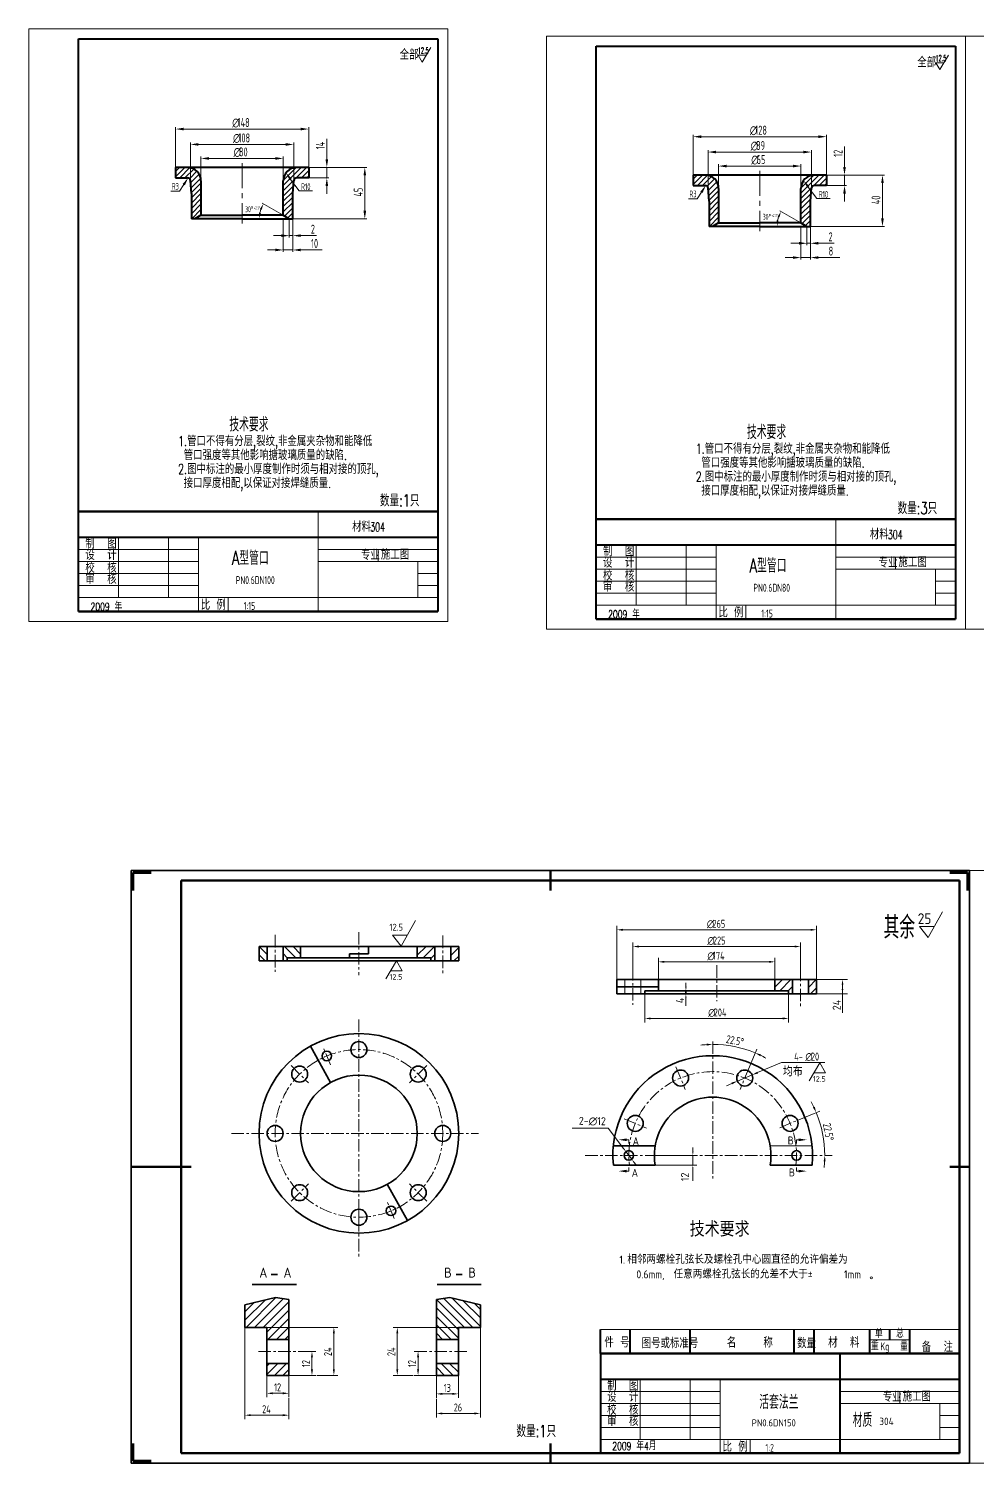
# Model space of a CAD drawing. Extents: x 2514 to 4956, y -860 to 401.
# Drawn here: x 3599 to 4074, y -403 to 316 of the extents above; entities that cross this region are included whole.
import ezdxf

# ---------------------------------------------------------------- set-up
doc = ezdxf.new("R2010")
doc.units = 0
doc.header["$LTSCALE"] = 5
doc.header["$MEASUREMENT"] = 0
doc.linetypes.add('CENTER', pattern=[2, 1.25, -0.25, 0.25, -0.25])
doc.linetypes.add('DASHDOT2', pattern=[12.7, 6.35, -3.175, 0, -3.175])
doc.layers.get('0').update_dxf_attribs({"linetype": 'CONTINUOUS', "lineweight": 18})
for name, color, linetype, lineweight in [('1', 1, 'CONTINUOUS', 40), ('10', 7, 'CONTINUOUS', 18), ('2', 7, 'CENTER', 18), ('5', 7, 'CONTINUOUS', 18), ('中心线', 3, 'CENTER', 18), ('图框_内框线', 5, 'CONTINUOUS', 50), ('图框_外框线', 7, 'CONTINUOUS', 35), ('图框_角线', 5, 'CONTINUOUS', 200), ('实线', 7, 'CONTINUOUS', 35), ('细线', 7, 'CONTINUOUS', 18), ('虚线', 5, 'DASHDOT2', 18)]:
    doc.layers.add(name, color=color, linetype=linetype, lineweight=lineweight)
doc.styles.add('HZ', font='txt', dxfattribs={"width": 0.5, "bigfont": 'hztxt'})
doc.styles.get("Standard").update_dxf_attribs({"font": 'isocp.shx', "width": 0.707, "bigfont": 'hztxt.shx'})

msp = doc.modelspace()

# ---------------------------------------------------------------- linework, layer by layer
for p, q in [((3598.60473, 315.54519), (3808.60473, 315.54519)), ((3598.60473, 18.54519), (3598.60473, 315.54519)), ((3808.60473, 315.54519), (3808.60473, 18.54519)), ((3857.95337, 14.72255), (3857.95337, 311.72255)), ((3857.95337, 311.72255), (4067.95337, 311.72255)), ((4067.95337, 311.72255), (4277.95337, 311.72255)), ((4067.95337, 14.72255), (4067.95337, 311.72255)), ((4067.95337, 311.72255), (4067.95337, 14.72255)), ((3672.16786, 246.02895), (3672.16786, 266.24986)), ((3738.91786, 246.02895), (3738.91786, 266.24986)), ((3676.16786, 265.24986), (3734.91786, 265.24986)), ((3747.97361, 250.02895), (3747.97361, 260.28145)), ((3931.5165, 242.20631), (3931.5165, 262.42722)), ((3935.5165, 261.42722), (3994.2665, 261.42722)), ((3998.2665, 242.20631), (3998.2665, 262.42722)), ((3679.64507, 239.53942), (3679.64507, 258.54566)), ((3683.64507, 257.54566), (3727.3802, 257.54566)), ((3731.3802, 238.20544), (3731.3802, 258.54566)), ((3938.99372, 235.71678), (3938.99372, 254.72302)), ((3942.99372, 253.72302), (3986.72885, 253.72302)), ((3990.72885, 234.3828), (3990.72885, 254.72302)), ((4007.32225, 246.20631), (4007.32225, 256.45881)), ((3672.16786, 241.33969), (3676.85712, 246.02895)), ((3672.16786, 243.99134), (3674.20547, 246.02895)), ((3674.25877, 240.77895), (3679.39609, 245.91627)), ((3676.91042, 240.77895), (3681.35865, 245.22717)), ((3684.85658, 240.65994), (3684.85658, 251.52412)), ((3688.85658, 250.52412), (3722.16786, 250.52412)), ((3726.16786, 239.27895), (3726.16786, 251.52412)), ((3726.16786, 237.00338), (3735.19343, 246.02895)), ((3726.17897, 239.66614), (3732.53067, 246.01784)), ((3732.54903, 240.7329), (3737.84508, 246.02895)), ((3735.24673, 240.77895), (3738.91786, 244.45008)), ((3738.91786, 246.02895), (3748.97361, 246.02895)), ((3747.97361, 240.77895), (3747.97361, 246.02895)), ((3748.97361, 246.02895), (3758.85127, 246.02895)), ((3758.85127, 246.02895), (3767.99479, 246.02895)), ((3944.20523, 236.83729), (3944.20523, 247.70148)), ((3948.20523, 246.70148), (3981.5165, 246.70148)), ((3985.5165, 235.45631), (3985.5165, 247.70148)), ((3676.28659, 237.39855), (3674.09665, 234.04621)), ((3679.17431, 240.39118), (3682.88764, 244.10452)), ((3679.74251, 238.30774), (3684.04089, 242.60612)), ((3679.9369, 235.85048), (3684.77008, 240.68366)), ((3680.13129, 233.39322), (3684.91786, 238.17979)), ((3726.16786, 234.35173), (3731.46391, 239.64778)), ((3729.82673, 240.03379), (3734.05875, 234.22148)), ((3737.89838, 240.77895), (3738.91786, 241.79843)), ((3738.91786, 240.77895), (3748.97361, 240.77895)), ((3766.99479, 242.02895), (3766.99479, 224.29026)), ((3931.5165, 240.1687), (3933.55412, 242.20631)), ((3931.5165, 237.51704), (3936.20577, 242.20631)), ((3933.60742, 236.95631), (3938.74473, 242.09362)), ((3936.25907, 236.95631), (3940.70729, 241.40453)), ((3938.52295, 236.56854), (3942.23629, 240.28188)), ((3939.09115, 234.48509), (3943.38953, 238.78347)), ((3985.5165, 233.18074), (3994.54208, 242.20631)), ((3985.52762, 235.8435), (3991.87931, 242.19519)), ((3991.89767, 236.91026), (3997.19373, 242.20631)), ((3994.59538, 236.95631), (3998.2665, 240.62743)), ((3997.24703, 236.95631), (3998.2665, 237.97578)), ((3998.2665, 242.20631), (4008.32225, 242.20631)), ((4007.32225, 236.95631), (4007.32225, 242.20631)), ((4008.32225, 242.20631), (4018.19991, 242.20631)), ((4018.19991, 242.20631), (4027.34344, 242.20631)), ((4026.34344, 238.20631), (4026.34344, 220.46762)), ((3674.09665, 234.04621), (3669.81127, 234.04621)), ((3680.16473, 230.77501), (3684.91786, 235.52813)), ((3680.16473, 228.12336), (3684.91786, 232.87648)), ((3680.16473, 225.47171), (3684.91786, 230.22483)), ((3726.16786, 231.70008), (3731.22017, 236.75238)), ((3726.16786, 229.04843), (3730.99238, 233.87294)), ((3726.16786, 226.39678), (3730.92098, 231.1499)), ((3734.05875, 234.22148), (3740.8505, 234.23972)), ((3747.97361, 236.77895), (3747.97361, 232.77895)), ((3933.44529, 230.22357), (3929.15991, 230.22357)), ((3935.63523, 233.57591), (3933.44529, 230.22357)), ((3939.28555, 232.02783), (3944.11872, 236.86101)), ((3939.47994, 229.57058), (3944.2665, 234.35714)), ((3939.51338, 226.95237), (3944.2665, 231.70549)), ((3985.5165, 230.52908), (3990.81256, 235.82514)), ((3985.5165, 227.87743), (3990.56881, 232.92974)), ((3985.5165, 225.22578), (3990.34102, 230.0503)), ((3989.17538, 236.21114), (3993.40739, 230.39883)), ((3993.40739, 230.39883), (4000.19915, 230.41708)), ((3998.2665, 236.95631), (4008.32225, 236.95631)), ((4007.32225, 232.95631), (4007.32225, 228.95631)), ((3680.16473, 222.82006), (3684.91786, 227.57318)), ((3680.28659, 220.29026), (3684.91786, 224.92153)), ((3726.16786, 223.74513), (3730.92098, 228.49825)), ((3726.75672, 221.68234), (3730.92098, 225.8466)), ((3728.4378, 220.71176), (3730.92098, 223.19495)), ((3939.51338, 224.30072), (3944.2665, 229.05384)), ((3939.51338, 221.64907), (3944.2665, 226.40219)), ((3939.51338, 218.99742), (3944.2665, 223.75054)), ((3985.5165, 222.57413), (3990.26963, 227.32726)), ((3985.5165, 219.92248), (3990.26963, 224.67561)), ((3684.33211, 221.68413), (3684.91786, 222.26988)), ((3726.16786, 220.19045), (3726.16786, 203.66888)), ((3729.16786, 220.29026), (3729.16786, 210.83771)), ((3730.66795, 220.29026), (3730.94272, 220.56504)), ((3730.92098, 220.29026), (3730.92098, 210.83771)), ((3730.92098, 220.29026), (3767.99479, 220.29026)), ((3939.63523, 216.46762), (3944.2665, 221.09889)), ((3943.68075, 217.86149), (3944.2665, 218.44724)), ((3985.5165, 216.36781), (3985.5165, 199.84623)), ((3986.10536, 217.85969), (3990.26963, 222.02396)), ((3987.78644, 216.88912), (3990.26963, 219.37231)), ((3988.5165, 216.46762), (3988.5165, 207.01507)), ((3990.01659, 216.46762), (3990.29137, 216.74239)), ((3990.26963, 216.46762), (4027.34344, 216.46762)), ((3990.26963, 216.46762), (3990.26963, 207.01507)), ((3725.16786, 211.83771), (3721.16786, 211.83771)), ((3729.16786, 211.83771), (3730.92098, 211.83771)), ((3730.92098, 210.83771), (3730.92098, 203.66888)), ((3734.92098, 211.83771), (3742.81098, 211.83771)), ((3722.16786, 204.66888), (3718.16786, 204.66888)), ((3726.16786, 204.66888), (3730.92098, 204.66888)), ((3734.92098, 204.66888), (3745.64598, 204.66888)), ((3984.5165, 208.01507), (3980.5165, 208.01507)), ((3988.5165, 208.01507), (3990.26963, 208.01507)), ((3990.26963, 207.01507), (3990.26963, 199.84623)), ((3994.26963, 208.01507), (4002.15963, 208.01507)), ((3981.5165, 200.84623), (3977.5165, 200.84623)), ((3985.5165, 200.84623), (3990.26963, 200.84623)), ((3994.26963, 200.84623), (4004.99463, 200.84623)), ((3743.60473, 73.54519), (3743.60473, 23.54519)), ((4002.95337, 69.72255), (4002.95337, 19.72255)), ((3643.60473, 60.54519), (3643.60473, 30.54519)), ((3668.60473, 60.54519), (3668.60473, 30.54519)), ((3683.60473, 60.54519), (3683.60473, 23.54519)), ((3683.60473, 54.54519), (3623.60473, 54.54519)), ((3803.60473, 54.54519), (3743.60473, 54.54519)), ((3803.60473, 54.54519), (3743.60473, 54.54519)), ((3773.60473, 54.54519), (3773.60473, 48.54519)), ((3942.95337, 50.72255), (3882.95337, 50.72255)), ((3902.95337, 56.72255), (3902.95337, 26.72255)), ((3927.95337, 56.72255), (3927.95337, 26.72255)), ((3942.95337, 56.72255), (3942.95337, 19.72255)), ((4062.95337, 50.72255), (4002.95337, 50.72255)), ((4062.95337, 50.72255), (4002.95337, 50.72255)), ((4032.95337, 50.72255), (4032.95337, 44.72255)), ((3683.60473, 48.54519), (3623.60473, 48.54519)), ((3803.60473, 48.54519), (3743.60473, 48.54519)), ((3803.60473, 48.54519), (3743.60473, 48.54519)), ((3793.60473, 30.54519), (3793.60473, 48.54519)), ((3942.95337, 44.72255), (3882.95337, 44.72255)), ((4062.95337, 44.72255), (4002.95337, 44.72255)), ((4062.95337, 44.72255), (4002.95337, 44.72255)), ((4052.95337, 26.72255), (4052.95337, 44.72255)), ((3683.60473, 42.54519), (3623.60473, 42.54519)), ((3623.60473, 36.54519), (3683.60473, 36.54519)), ((3803.60473, 42.54519), (3793.60473, 42.54519)), ((3803.60473, 36.54519), (3793.60473, 36.54519)), ((3942.95337, 38.72255), (3882.95337, 38.72255)), ((4062.95337, 38.72255), (4052.95337, 38.72255)), ((3803.60473, 30.54519), (3623.60473, 30.54519)), ((3698.60473, 30.54519), (3698.60473, 23.54519)), ((3743.60473, 33.54519), (3743.60473, 23.54519)), ((3882.95337, 32.72255), (3942.95337, 32.72255)), ((4002.95337, 29.72255), (4002.95337, 19.72255)), ((4062.95337, 32.72255), (4052.95337, 32.72255)), ((4062.95337, 26.72255), (3882.95337, 26.72255)), ((3957.95337, 26.72255), (3957.95337, 19.72255)), ((3808.60473, 18.54519), (3598.60473, 18.54519)), ((4067.95337, 14.72255), (3857.95337, 14.72255)), ((4277.95337, 14.72255), (4067.95337, 14.72255)), ((4070.01675, -403.35588), (4070.01675, -106.35588)), ((4070.01675, -106.35588), (4280.01675, -106.35588)), ((4049.22389, -139.93384), (4056.42403, -126.97776)), ((4044.90381, -134.41551), (4049.22389, -139.93384)), ((4065.01675, -336.35588), (3885.01675, -336.35588)), ((4020.01675, -341.47425), (4040.01675, -341.47425)), ((3885.01675, -348.35588), (4065.01675, -348.35588)), ((3905.01675, -361.35588), (3905.01675, -391.35588)), ((3930.01675, -361.35588), (3930.01675, -391.35588)), ((3945.01675, -361.35588), (3945.01675, -398.35588)), ((3945.01675, -367.35588), (3885.01675, -367.35588)), ((3945.01675, -373.35588), (3885.01675, -373.35588)), ((4065.01675, -367.35588), (4005.01675, -367.35588)), ((4065.01675, -367.35588), (4005.01675, -367.35588)), ((4065.01675, -373.35588), (4005.01675, -373.35588)), ((4065.01675, -373.35588), (4005.01675, -373.35588)), ((4035.01675, -367.35588), (4035.01675, -373.35588)), ((4055.01675, -391.35588), (4055.01675, -373.35588)), ((3945.01675, -379.35588), (3885.01675, -379.35588)), ((4065.01675, -379.35588), (4055.01675, -379.35588)), ((3885.01675, -385.35588), (3945.01675, -385.35588)), ((4065.01675, -385.35588), (4055.01675, -385.35588)), ((4065.01675, -391.35588), (3885.01675, -391.35588)), ((3960.01675, -391.35588), (3960.01675, -398.35588)), ((4005.01675, -388.35588), (4005.01675, -398.35588)), ((4280.01675, -403.35588), (4070.01675, -403.35588))]:
    msp.add_line(p, q)
at = {"linetype": 'Continuous'}
for p, q in [((3793.80381, 302.31228), (3795.80381, 298.84818)), ((3793.80381, 302.31228), (3797.80381, 302.31228)), ((3795.80381, 298.84818), (3800.01042, 306.13425)), ((4055.15245, 295.02554), (4059.35907, 302.31161)), ((4053.15245, 298.48964), (4057.15245, 298.48964)), ((4053.15245, 298.48964), (4055.15245, 295.02554)), ((3726.16786, 222.02231), (3715.5221, 228.16865)), ((3985.5165, 218.19967), (3974.87074, 224.346))]:
    msp.add_line(p, q, dxfattribs=at)
for centre in [(3729.16786, 220.29026), (3988.5165, 216.46762)]:
    msp.add_arc(centre, 15.00677, 161.47314848, 168.52685234, dxfattribs=at)
for points in [[(3676.16786, 265.91653), (3676.16786, 264.58319), (3672.16786, 265.24986)], [(3734.91786, 265.91653), (3734.91786, 264.58319), (3738.91786, 265.24986)], [(3935.5165, 262.09388), (3935.5165, 260.76055), (3931.5165, 261.42722)], [(3994.2665, 262.09388), (3994.2665, 260.76055), (3998.2665, 261.42722)], [(3683.64507, 258.21233), (3683.64507, 256.879), (3679.64507, 257.54566)], [(3727.3802, 258.21233), (3727.3802, 256.879), (3731.3802, 257.54566)], [(3942.99372, 254.38969), (3942.99372, 253.05636), (3938.99372, 253.72302)], [(3986.72885, 254.38969), (3986.72885, 253.05636), (3990.72885, 253.72302)], [(3688.85658, 251.19079), (3688.85658, 249.85746), (3684.85658, 250.52412)], [(3722.16786, 251.19079), (3722.16786, 249.85746), (3726.16786, 250.52412)], [(3747.30694, 250.02895), (3748.64028, 250.02895), (3747.97361, 246.02895)], [(3766.32813, 242.02895), (3767.66146, 242.02895), (3766.99479, 246.02895)], [(3948.20523, 247.36815), (3948.20523, 246.03481), (3944.20523, 246.70148)], [(3981.5165, 247.36815), (3981.5165, 246.03481), (3985.5165, 246.70148)], [(4006.65559, 246.20631), (4007.98892, 246.20631), (4007.32225, 242.20631)], [(3675.72846, 237.76315), (3678.4742, 240.74734), (3676.84472, 237.03395)], [(3729.28779, 239.64138), (3727.47227, 243.26744), (3730.36567, 240.4262)], [(3747.30694, 236.77895), (3748.64028, 236.77895), (3747.97361, 240.77895)], [(3988.63643, 235.81873), (3986.82091, 239.4448), (3989.71432, 236.60356)], [(4025.67677, 238.20631), (4027.01011, 238.20631), (4026.34344, 242.20631)], [(3935.0771, 233.94051), (3937.82285, 236.92469), (3936.19336, 233.21131)], [(4006.65559, 232.95631), (4007.98892, 232.95631), (4007.32225, 236.95631)], [(3766.32813, 224.29026), (3767.66146, 224.29026), (3766.99479, 220.29026)], [(4025.67677, 220.46762), (4027.01011, 220.46762), (4026.34344, 216.46762)], [(3725.16786, 212.50438), (3725.16786, 211.17105), (3729.16786, 211.83771)], [(3734.92098, 212.50438), (3734.92098, 211.17105), (3730.92098, 211.83771)], [(3984.5165, 208.68174), (3984.5165, 207.3484), (3988.5165, 208.01507)], [(3994.26963, 208.68174), (3994.26963, 207.3484), (3990.26963, 208.01507)], [(3722.16786, 205.33554), (3722.16786, 204.00221), (3726.16786, 204.66888)], [(3734.92098, 205.33554), (3734.92098, 204.00221), (3730.92098, 204.66888)], [(3981.5165, 201.5129), (3981.5165, 200.17957), (3985.5165, 200.84623)], [(3994.26963, 201.5129), (3994.26963, 200.17957), (3990.26963, 200.84623)]]:
    msp.add_solid(points)
for points in [[(3714.95845, 223.22526), (3713.96346, 223.32522), (3714.16109, 220.29026)], [(3714.48299, 225.26412), (3715.39465, 224.85318), (3716.17162, 227.79365)], [(3973.83163, 221.44147), (3974.7433, 221.03054), (3975.52026, 223.971)], [(3974.3071, 219.40262), (3973.31211, 219.50257), (3973.50974, 216.46762)]]:
    msp.add_solid(points, dxfattribs=at)
at = {"layer": '1'}
for p, q in [((3623.60473, 310.54519), (3803.60473, 310.54519)), ((3623.60473, 23.54519), (3623.60473, 310.54519)), ((3803.60473, 310.54519), (3803.60473, 23.54519)), ((3882.95337, 19.72255), (3882.95337, 306.72255)), ((3882.95337, 306.72255), (4062.95337, 306.72255)), ((4062.95337, 306.72255), (4062.95337, 19.72255)), ((3738.91786, 246.02895), (3672.16786, 246.02895)), ((3672.16786, 246.02895), (3672.16786, 240.77895)), ((3738.91786, 246.02895), (3738.91786, 240.77895)), ((3672.16786, 240.77895), (3678.16786, 240.77895)), ((3680.16473, 232.97049), (3679.64507, 239.53942)), ((3684.91786, 239.27895), (3684.91786, 222.02231)), ((3726.16786, 222.02231), (3726.16786, 239.27895)), ((3730.92098, 232.97049), (3731.44065, 239.53942)), ((3738.91786, 240.77895), (3732.91786, 240.77895)), ((3998.2665, 242.20631), (3931.5165, 242.20631)), ((3931.5165, 242.20631), (3931.5165, 236.95631)), ((3998.2665, 242.20631), (3998.2665, 236.95631)), ((3680.16473, 232.97049), (3680.16473, 220.29026)), ((3730.92098, 220.29026), (3730.92098, 232.97049)), ((3931.5165, 236.95631), (3937.5165, 236.95631)), ((3939.51338, 229.14785), (3938.99372, 235.71678)), ((3944.2665, 235.45631), (3944.2665, 218.19967)), ((3985.5165, 218.19967), (3985.5165, 235.45631)), ((3990.26963, 229.14785), (3990.78929, 235.71678)), ((3998.2665, 236.95631), (3992.2665, 236.95631)), ((3939.51338, 229.14785), (3939.51338, 216.46762)), ((3990.26963, 216.46762), (3990.26963, 229.14785)), ((3705.54286, 220.29026), (3680.16473, 220.29026)), ((3684.91786, 222.02231), (3681.91786, 220.29026)), ((3705.54286, 220.29026), (3730.92098, 220.29026)), ((3726.16786, 222.02231), (3729.16786, 220.29026)), ((3964.8915, 216.46762), (3939.51338, 216.46762)), ((3944.2665, 218.19967), (3941.2665, 216.46762)), ((3964.8915, 216.46762), (3990.26963, 216.46762)), ((3985.5165, 218.19967), (3988.5165, 216.46762)), ((3803.60473, 73.54519), (3623.60473, 73.54519)), ((3623.60473, 73.54519), (3803.60473, 73.54519)), ((3882.95337, 69.72255), (4062.95337, 69.72255)), ((4062.95337, 69.72255), (3882.95337, 69.72255)), ((3803.60473, 60.54519), (3623.60473, 60.54519)), ((4062.95337, 56.72255), (3882.95337, 56.72255)), ((3803.60473, 23.54519), (3623.60473, 23.54519)), ((3623.60473, 23.54519), (3803.60473, 23.54519)), ((3803.60473, 23.54519), (3623.60473, 23.54519)), ((4062.95337, 19.72255), (3882.95337, 19.72255)), ((3882.95337, 19.72255), (4062.95337, 19.72255)), ((4062.95337, 19.72255), (3882.95337, 19.72255)), ((3885.01675, -348.35588), (3885.01675, -336.35588)), ((3899.89552, -348.35588), (3899.89552, -336.35588)), ((3930.01675, -348.35588), (3930.01675, -336.35588)), ((3982.1743, -348.35588), (3982.1743, -336.35588)), ((3992.1743, -348.35588), (3992.1743, -336.35588)), ((4020.01675, -348.35588), (4020.01675, -336.35588)), ((4030.01675, -341.47425), (4030.01675, -336.35588)), ((4040.01675, -348.35588), (4040.01675, -336.35588)), ((3885.01675, -348.35588), (4065.01675, -348.35588)), ((4065.01675, -348.35588), (3885.01675, -348.35588)), ((4005.01675, -348.35588), (4005.01675, -398.35588)), ((4065.01675, -361.35588), (3885.01675, -361.35588))]:
    msp.add_line(p, q, dxfattribs=at)
at = {"layer": '1', "linetype": 'Continuous'}
for p, q in [((3684.91786, 222.02231), (3705.54286, 222.02231)), ((3726.16786, 222.02231), (3705.54286, 222.02231)), ((3944.2665, 218.19967), (3964.8915, 218.19967)), ((3985.5165, 218.19967), (3964.8915, 218.19967))]:
    msp.add_line(p, q, dxfattribs=at)
at = {"layer": '1', "color": 1}
for p, q in [((4065.01675, -348.35588), (3885.01675, -348.35588)), ((3885.01675, -348.35588), (3885.01675, -398.35588)), ((4065.01675, -398.35588), (3885.01675, -398.35588))]:
    msp.add_line(p, q, dxfattribs=at)
at = {"layer": '1'}
for centre, radius, start, end in [((3678.16786, 239.27895), 6.75, 0, 90), ((3732.91786, 239.27895), 6.75, 90, 180), ((3678.16786, 239.27895), 1.5, 10, 90), ((3732.91786, 239.27895), 1.5, 90, 170), ((3937.5165, 235.45631), 6.75, 0, 90), ((3992.2665, 235.45631), 6.75, 90, 180), ((3937.5165, 235.45631), 1.5, 10, 90), ((3992.2665, 235.45631), 1.5, 90, 170)]:
    msp.add_arc(centre, radius, start, end, dxfattribs=at)
at = {"layer": '10'}
msp.add_line((4044.90381, -134.41551), (4052.29061, -134.41551), dxfattribs=at)
at = {"layer": '2', "ltscale": 2}
for p, q in [((3705.54286, 248.15031), (3705.54286, 217.87407)), ((3964.8915, 244.32767), (3964.8915, 214.05142))]:
    msp.add_line(p, q, dxfattribs=at)
at = {"layer": '中心线'}
for p, q in [((3722.05632, -138.60933), (3722.05632, -157.03572)), ((3764.05632, -137.1699), (3764.05632, -158.68809)), ((3806.05632, -138.92164), (3806.05632, -157.66035)), ((3901.28918, -155.19698), (3901.28918, -173.62337)), ((3943.28918, -153.75755), (3943.28918, -171.84756)), ((3985.28918, -155.50929), (3985.28918, -174.248)), ((3764.05632, -180.91377), (3764.05632, -299.89166)), ((3941.28055, -191.96727), (3941.28055, -261.04874)), ((3749.85514, -203.7482), (3746.09547, -194.67156)), ((3730.0832, -204.05977), (3738.72855, -212.70512)), ((3798.02945, -204.05977), (3789.38409, -212.70512)), ((3922.89443, -204.69837), (3927.57326, -215.99407)), ((3959.66667, -204.69837), (3954.98784, -215.99407)), ((3896.89253, -230.70027), (3908.18823, -235.3791)), ((3974.86249, -235.1763), (3985.23107, -230.88149)), ((3700.19965, -238.03289), (3823.92688, -238.03289)), ((3877.42388, -249.08639), (4001.15111, -249.08639)), ((3730.0832, -272.00602), (3738.72855, -263.36066)), ((3798.02945, -272.00602), (3789.38409, -263.36066)), ((3781.75468, -280.7605), (3778.1158, -271.97548)), ((3764.05632, -286.07814), (3764.05632, -273.85177)), ((3713.66883, -347.27509), (3734.0612, -347.27509)), ((3818.10823, -347.27509), (3797.71586, -347.27509))]:
    msp.add_line(p, q, dxfattribs=at)
msp.add_circle((3764.05632, -238.03289), 42, dxfattribs=at)
msp.add_arc((3941.28055, -249.08639), 42, 353.43757213, 186.56242787, dxfattribs=at)
at = {"layer": '图框_内框线'}
for p, q in [((3860.01675, -106.35588), (3860.01675, -116.35588)), ((3675.01675, -111.35588), (3675.01675, -398.35588)), ((4065.01675, -111.35588), (3675.01675, -111.35588)), ((4065.01675, -398.35588), (4065.01675, -111.35588)), ((3650.01675, -254.85588), (3680.01675, -254.85588)), ((4070.01675, -254.85588), (4060.01675, -254.85588)), ((3860.01675, -403.35588), (3860.01675, -393.35588)), ((3675.01675, -398.35588), (4065.01675, -398.35588))]:
    msp.add_line(p, q, dxfattribs=at)
at = {"layer": '图框_外框线'}
for p, q in [((3650.01675, -106.35588), (3650.01675, -403.35588)), ((4070.01675, -106.35588), (3650.01675, -106.35588)), ((4070.01675, -403.35588), (4070.01675, -106.35588)), ((3650.01675, -403.35588), (4070.01675, -403.35588))]:
    msp.add_line(p, q, dxfattribs=at)
at = {"layer": '图框_角线'}
for p, q in [((3651.01675, -107.35588), (3660.01675, -107.35588)), ((3651.01675, -116.35588), (3651.01675, -107.35588)), ((4060.01675, -107.35588), (4069.01675, -107.35588)), ((4069.01675, -107.35588), (4069.01675, -116.35588)), ((3651.01675, -402.35588), (3651.01675, -393.35588)), ((3660.01675, -402.35588), (3651.01675, -402.35588))]:
    msp.add_line(p, q, dxfattribs=at)
at = {"layer": '实线'}
for p, q in [((3714.05632, -144.38177), (3814.05632, -144.38177)), ((3714.05632, -144.38177), (3714.05632, -151.58177)), ((3718.05632, -144.38177), (3718.05632, -151.58177)), ((3726.05632, -144.38177), (3726.05632, -151.58177)), ((3728.05632, -149.98177), (3800.05632, -149.98177)), ((3728.05632, -149.98177), (3728.05632, -151.58177)), ((3734.85632, -144.38177), (3734.85632, -149.98177)), ((3759.25632, -147.98177), (3768.85632, -147.98177)), ((3759.25632, -147.98177), (3759.25632, -149.98177)), ((3768.85632, -144.38177), (3768.85632, -147.98177)), ((3793.25632, -144.38177), (3793.25632, -149.98177)), ((3800.05632, -149.98177), (3800.05632, -151.58177)), ((3802.05632, -144.38177), (3802.05632, -151.58177)), ((3810.05632, -144.38177), (3810.05632, -151.58177)), ((3814.05632, -144.38177), (3814.05632, -151.58177)), ((3714.05632, -151.58177), (3814.05632, -151.58177)), ((3893.28918, -160.96942), (3993.28918, -160.96942)), ((3893.28918, -160.96942), (3893.28918, -168.16942)), ((3893.28918, -164.56942), (3914.08918, -164.56942)), ((3914.08918, -160.96942), (3914.08918, -166.56942)), ((3972.48918, -160.96942), (3972.48918, -166.56942)), ((3981.28918, -160.96942), (3981.28918, -168.16942)), ((3989.28918, -160.96942), (3989.28918, -168.16942)), ((3993.28918, -160.96942), (3993.28918, -168.16942)), ((3893.28918, -168.16942), (3993.28918, -168.16942)), ((3907.28918, -166.56942), (3979.28918, -166.56942)), ((3907.28918, -166.56942), (3907.28918, -168.16942)), ((3908.08918, -168.16942), (3929.86752, -168.16942)), ((3914.88918, -166.56942), (3929.86752, -166.56942)), ((3927.86752, -166.56942), (3927.86752, -168.16942)), ((3979.28918, -166.56942), (3979.28918, -168.16942)), ((3739.76821, -194.32834), (3749.87206, -212.50944)), ((3891.51149, -244.28639), (3912.47777, -244.28639)), ((3891.51149, -253.88639), (3912.47777, -253.88639)), ((3970.08333, -253.88639), (3991.04962, -253.88639)), ((3778.24058, -263.55635), (3788.34444, -281.73744)), ((3720.0619, -308.82563), (3723.22175, -308.82563)), ((3812.68658, -308.82563), (3815.84643, -308.82563)), ((3710.59339, -313.75448), (3732.7204, -313.75448)), ((3803.21806, -313.75448), (3825.34508, -313.75448)), ((3706.89381, -324.01909), (3722.23363, -320.27292)), ((3722.23363, -320.27292), (3728.89381, -321.26392)), ((3728.89381, -321.26392), (3728.89381, -359.27509)), ((3809.54343, -320.27292), (3802.88325, -321.26392)), ((3802.88325, -321.26392), (3802.88325, -359.27509)), ((3824.88325, -324.01909), (3809.54343, -320.27292)), ((3706.89381, -324.01909), (3706.89381, -335.27509)), ((3824.88325, -324.01909), (3824.88325, -335.27509)), ((3706.89381, -335.27509), (3717.89381, -335.27509)), ((3717.89381, -335.27509), (3717.89381, -359.27509)), ((3813.88325, -335.27509), (3813.88325, -359.27509)), ((3824.88325, -335.27509), (3813.88325, -335.27509)), ((3717.89381, -341.27509), (3728.89381, -341.27509)), ((3813.88325, -341.27509), (3802.88325, -341.27509)), ((3717.89381, -353.27509), (3728.89381, -353.27509)), ((3717.89381, -359.27509), (3728.89381, -359.27509)), ((3813.88325, -353.27509), (3802.88325, -353.27509)), ((3813.88325, -359.27509), (3802.88325, -359.27509))]:
    msp.add_line(p, q, dxfattribs=at)
for centre, radius in [((3764.05632, -238.03289), 50), ((3764.05632, -196.03289), 4), ((3747.98362, -199.22995), 2.4), ((3734.35784, -208.33441), 4), ((3793.75481, -208.33441), 4), ((3925.20785, -210.28345), 4), ((3957.35326, -210.28345), 4), ((3764.05632, -238.03289), 29.2), ((3902.47761, -233.01369), 4), ((3980.08349, -233.01369), 4), ((3722.05632, -238.03289), 4), ((3806.05632, -238.03289), 4), ((3899.28055, -249.08639), 2.4), ((3983.28055, -249.08639), 2.4), ((3734.35784, -267.73138), 4), ((3793.75481, -267.73138), 4), ((3764.05632, -280.03289), 4), ((3780.12903, -276.83583), 2.4)]:
    msp.add_circle(centre, radius, dxfattribs=at)
for radius, start, end in [(50, 354.49112133, 185.50887867), (29.2, 350.53857381, 189.46142619)]:
    msp.add_arc((3941.28055, -249.08639), radius, start, end, dxfattribs=at)
at = {"layer": '细线'}
for p, q in [((3785.18868, -144.26244), (3792.38883, -131.30636)), ((3893.28918, -160.96942), (3893.28918, -134.01177)), ((3896.28918, -136.01177), (3990.28918, -136.01177)), ((3993.28918, -160.96942), (3993.28918, -134.01177)), ((3780.86861, -138.74411), (3785.18868, -144.26244)), ((3780.86861, -138.74411), (3788.25541, -138.74411)), ((3901.28918, -155.19698), (3901.28918, -142.39287)), ((3985.28918, -155.50929), (3985.28918, -142.39287)), ((3718.05632, -148.38515), (3714.05632, -144.38515)), ((3717.0103, -151.58177), (3714.05632, -148.6278)), ((3728.13822, -149.98177), (3726.05632, -147.89987)), ((3732.38086, -149.98177), (3726.78086, -144.38177)), ((3734.85632, -148.21459), (3731.0235, -144.38177)), ((3793.25632, -148.7796), (3797.65415, -144.38177)), ((3793.25632, -144.53696), (3793.41151, -144.38177)), ((3796.29679, -149.98177), (3801.89679, -144.38177)), ((3800.05632, -150.46488), (3802.05632, -148.46488)), ((3810.05632, -144.70752), (3810.38207, -144.38177)), ((3810.05632, -148.95016), (3814.05632, -144.95016)), ((3811.66735, -151.58177), (3814.05632, -149.1928)), ((3904.28918, -144.39287), (3982.28918, -144.39287)), ((3914.08918, -160.96942), (3914.08918, -150.0556)), ((3972.48918, -160.96942), (3972.48918, -150.0556)), ((3782.81737, -151.60334), (3777.59635, -160.64641)), ((3779.96603, -156.54201), (3785.66871, -156.54201)), ((3782.81737, -151.60334), (3785.66871, -156.54201)), ((3917.08918, -152.0556), (3969.48918, -152.0556)), ((3927.86752, -164.56942), (3927.86752, -162.56942)), ((3972.48918, -164.70821), (3976.22797, -160.96942)), ((3974.87061, -166.56942), (3980.47061, -160.96942)), ((3979.11325, -166.56942), (3981.28918, -164.39349)), ((3989.28918, -164.87877), (3993.19853, -160.96942)), ((3990.24117, -168.16942), (3993.28918, -165.12141)), ((3993.28918, -160.96942), (4008.82785, -160.96942)), ((4006.32785, -163.46942), (4006.32785, -177.58281)), ((3907.28918, -168.16942), (3907.28918, -182.43117)), ((3927.86752, -170.16942), (3927.86752, -174.1122)), ((3979.28918, -168.16942), (3979.28918, -182.43117)), ((3993.28918, -168.16942), (4008.82785, -168.16942)), ((3910.28918, -180.43117), (3976.28918, -180.43117)), ((3959.66667, -204.69837), (3963.33449, -195.84349)), ((3975.75583, -202.55299), (3963.80696, -207.57241)), ((3997.4225, -202.55299), (3975.75583, -202.55299)), ((3994.88557, -202.72486), (3989.66454, -211.76793)), ((3992.03422, -207.66353), (3997.73691, -207.66353)), ((3994.88557, -202.72486), (3997.73691, -207.66353)), ((3950.89955, -212.99449), (3948.13368, -214.15637)), ((3953.66543, -211.83262), (3961.04109, -208.73429)), ((3985.23107, -230.88149), (3995.01747, -226.82783)), ((3888.95451, -235.42774), (3870.82351, -235.42774)), ((3896.62708, -245.57654), (3888.95451, -235.42774)), ((3899.28055, -241.2353), (3897.29125, -241.2353)), ((3899.28055, -243.04161), (3899.28055, -241.2353)), ((3983.28055, -241.2353), (3985.26985, -241.2353)), ((3983.28055, -243.04161), (3983.28055, -241.2353)), ((3900.7279, -251.00086), (3897.8332, -247.17193)), ((3912.08055, -249.08639), (3933.34444, -249.08639)), ((3931.34444, -247.08639), (3931.34444, -245.08639)), ((3931.34444, -249.08639), (3931.34444, -253.88639)), ((3899.28055, -256.93748), (3897.29125, -256.93748)), ((3899.28055, -255.13117), (3899.28055, -256.93748)), ((3901.93403, -252.59625), (3903.14015, -254.19163)), ((3912.47777, -253.88639), (3933.34444, -253.88639)), ((3931.34444, -255.88639), (3931.34444, -261.83926)), ((3983.28055, -255.13117), (3983.28055, -256.93748)), ((3983.28055, -256.93748), (3985.26985, -256.93748)), ((3706.89381, -331.65292), (3716.9943, -321.55243)), ((3706.89381, -327.41028), (3711.38076, -322.92332)), ((3707.51428, -335.27509), (3722.47982, -320.30955)), ((3711.75692, -335.27509), (3726.17294, -320.85907)), ((3715.99956, -335.27509), (3728.89381, -322.38084)), ((3816.92074, -335.27509), (3802.90616, -321.26051)), ((3821.16338, -335.27509), (3806.59928, -320.71099)), ((3824.88325, -334.75232), (3810.68187, -320.55094)), ((3824.88325, -330.50968), (3816.2954, -321.92183)), ((3824.88325, -326.26704), (3821.90894, -323.29273)), ((3717.89381, -337.62348), (3728.89381, -326.62348)), ((3813.88325, -336.48025), (3802.88325, -325.48025)), ((3813.88325, -340.72289), (3802.88325, -329.72289)), ((3706.89381, -335.27509), (3706.89381, -381.24329)), ((3717.89381, -335.27509), (3753.50113, -335.27509)), ((3718.48484, -341.27509), (3728.89381, -330.86612)), ((3722.72748, -341.27509), (3728.89381, -335.10876)), ((3813.88325, -335.27509), (3781.27377, -335.27509)), ((3810.19281, -341.27509), (3802.88325, -333.96553)), ((3824.88325, -335.27509), (3824.88325, -380.37758)), ((3726.97012, -341.27509), (3728.89381, -339.3514)), ((3751.50113, -356.27509), (3751.50113, -338.27509)), ((3783.27377, -338.27509), (3783.27377, -356.27509)), ((3805.95017, -341.27509), (3802.88325, -338.20817)), ((3734.0612, -347.27509), (3742.52513, -347.27509)), ((3740.52513, -356.27509), (3740.52513, -350.27509)), ((3797.71586, -347.27509), (3791.67209, -347.27509)), ((3793.67209, -356.27509), (3793.67209, -350.27509)), ((3717.89381, -358.83668), (3723.4554, -353.27509)), ((3717.89381, -354.59404), (3719.21276, -353.27509)), ((3717.89381, -359.27509), (3717.89381, -370.2777)), ((3721.69804, -359.27509), (3727.69804, -353.27509)), ((3725.94068, -359.27509), (3728.89381, -356.32197)), ((3728.89381, -359.27509), (3742.52513, -359.27509)), ((3728.89381, -359.27509), (3728.89381, -370.2777)), ((3743.02513, -359.27509), (3753.50113, -359.27509)), ((3791.17209, -359.27509), (3781.27377, -359.27509)), ((3802.88325, -359.27509), (3791.67209, -359.27509)), ((3806.97961, -359.27509), (3802.88325, -355.17873)), ((3802.88325, -359.27509), (3802.88325, -370.56626)), ((3811.22225, -359.27509), (3805.22225, -353.27509)), ((3813.88325, -357.69345), (3809.46489, -353.27509)), ((3813.88325, -353.45081), (3813.70753, -353.27509)), ((3813.88325, -359.27509), (3813.88325, -370.56626)), ((3720.89381, -368.2777), (3725.89381, -368.2777)), ((3728.89381, -370.7777), (3728.89381, -381.24329)), ((3802.88325, -371.06626), (3802.88325, -380.37758)), ((3805.88325, -368.56626), (3810.88325, -368.56626)), ((3709.89381, -379.24329), (3725.89381, -379.24329)), ((3805.88325, -378.37758), (3821.88325, -378.37758))]:
    msp.add_line(p, q, dxfattribs=at)
msp.add_circle((4020.78165, -310.42063), 0.55135, dxfattribs=at)
for radius, start, end in [(55.62971, 93.09022264, 96.18044528), (55.62971, 67.5, 90), (55.62971, 61.31955472, 64.40977736), (56.16442, 25.56079528, 28.62159057), (56.16442, 0, 22.5), (56.16442, 353.87840943, 356.93920472)]:
    msp.add_arc((3941.28055, -249.08639), radius, start, end, dxfattribs=at)
for points in [[(3896.28918, -135.51177), (3896.28918, -136.51177), (3893.28918, -136.01177)], [(3990.28918, -135.51177), (3990.28918, -136.51177), (3993.28918, -136.01177)], [(3904.28918, -143.89287), (3904.28918, -144.89287), (3901.28918, -144.39287)], [(3982.28918, -143.89287), (3982.28918, -144.89287), (3985.28918, -144.39287)], [(3917.08918, -151.5556), (3917.08918, -152.5556), (3914.08918, -152.0556)], [(3969.48918, -151.5556), (3969.48918, -152.5556), (3972.48918, -152.0556)], [(3927.53418, -164.56942), (3928.20085, -164.56942), (3927.86752, -166.56942)], [(4005.91119, -163.46942), (4006.74452, -163.46942), (4006.32785, -160.96942)], [(3927.53418, -170.16942), (3928.20085, -170.16942), (3927.86752, -168.16942)], [(4005.91119, -165.66942), (4006.74452, -165.66942), (4006.32785, -168.16942)], [(3910.28918, -179.93117), (3910.28918, -180.93117), (3907.28918, -180.43117)], [(3976.28918, -179.93117), (3976.28918, -180.93117), (3979.28918, -180.43117)], [(3938.26816, -193.03776), (3938.29512, -194.0374), (3941.28055, -193.45669)], [(3965.10507, -199.37023), (3965.51252, -198.457), (3962.56912, -197.69125)], [(3963.61331, -207.11143), (3964.0006, -208.03339), (3961.04109, -208.73429)], [(3950.70591, -212.53351), (3951.0932, -213.45547), (3953.66543, -211.83262)], [(3992.40471, -224.6496), (3991.49138, -225.05682), (3993.16971, -227.5932)], [(3898.14322, -240.5719), (3898.14322, -241.90523), (3894.14322, -241.23857)], [(3984.41789, -240.5719), (3984.41789, -241.90523), (3988.41789, -241.23857)], [(3896.89298, -245.37552), (3896.36118, -245.77756), (3897.8332, -247.17193)], [(3902.19992, -252.39523), (3901.66813, -252.79727), (3900.7279, -251.00086)], [(3931.01111, -247.08639), (3931.67778, -247.08639), (3931.34444, -249.08639)], [(3996.86502, -252.07197), (3997.86467, -252.09868), (3997.44497, -249.08639)], [(3898.14322, -257.60089), (3898.14322, -256.26755), (3894.14322, -256.93422)], [(3931.01111, -255.88639), (3931.67778, -255.88639), (3931.34444, -253.88639)], [(3984.41789, -257.60089), (3984.41789, -256.26755), (3988.41789, -256.93422)], [(3751.00113, -338.27509), (3752.00113, -338.27509), (3751.50113, -335.27509)], [(3782.77377, -338.27509), (3783.77377, -338.27509), (3783.27377, -335.27509)], [(3740.02513, -350.27509), (3741.02513, -350.27509), (3740.52513, -347.27509)], [(3793.17209, -350.27509), (3794.17209, -350.27509), (3793.67209, -347.27509)], [(3740.02513, -356.27509), (3741.02513, -356.27509), (3740.52513, -359.27509)], [(3751.00113, -356.27509), (3752.00113, -356.27509), (3751.50113, -359.27509)], [(3782.77377, -356.27509), (3783.77377, -356.27509), (3783.27377, -359.27509)], [(3793.17209, -356.27509), (3794.17209, -356.27509), (3793.67209, -359.27509)], [(3720.89381, -367.7777), (3720.89381, -368.7777), (3717.89381, -368.2777)], [(3725.89381, -367.7777), (3725.89381, -368.7777), (3728.89381, -368.2777)], [(3805.88325, -368.06626), (3805.88325, -369.06626), (3802.88325, -368.56626)], [(3810.88325, -368.06626), (3810.88325, -369.06626), (3813.88325, -368.56626)], [(3709.89381, -378.74329), (3709.89381, -379.74329), (3706.89381, -379.24329)], [(3725.89381, -378.74329), (3725.89381, -379.74329), (3728.89381, -379.24329)], [(3805.88325, -377.87758), (3805.88325, -378.87758), (3802.88325, -378.37758)], [(3821.88325, -377.87758), (3821.88325, -378.87758), (3824.88325, -378.37758)]]:
    msp.add_solid(points, dxfattribs=at)
at = {"layer": '虚线'}
for p, q in [((3897.28918, -160.96942), (3897.28918, -168.16942)), ((3905.28918, -160.96942), (3905.28918, -168.16942)), ((3970.08333, -244.28639), (3991.04962, -244.28639))]:
    msp.add_line(p, q, dxfattribs=at)

# ---------------------------------------------------------------- texts
at = {"linetype": 'Continuous'}
for s, height, width, p in [('全部:', 5, 0.7, (3784.46354, 300.05259)), ('全部:', 5, 0.7, (4043.81219, 296.22995)), ('+2.5%%D', 1.5, 0.63, (3711.41173, 225.00343)), ('+2.5%%D', 1.5, 0.63, (3970.76038, 221.18079)), ('PN0.6DN100', 4, 0.63, (3702.35131, 37.20767)), ('PN0.6DN80', 4, 0.63, (3961.69996, 33.38502))]:
    msp.add_text(s, height=height, dxfattribs=dict(at, width=width)).set_placement(p)
at = {"linetype": 'Continuous', "style": 'HZ', "width": 0.5}
for p in [(3793.53828, 303.10988), (4052.88692, 299.28723)]:
    msp.add_text('12.5', height=3, dxfattribs=at).set_placement(p)
for s, height, width, p in [('∅', 4.5, 0.6, (3700.5795, 266.24986)), ('148', 4.5, 0.6, (3703.2795, 266.24986)), ('∅', 4.5, 0.6, (3959.92814, 262.42722)), ('128', 4.5, 0.6, (3962.62814, 262.42722)), ('∅', 4.5, 0.6, (3700.99249, 258.54566)), ('108', 4.5, 0.6, (3703.69249, 258.54566)), ('∅', 4.5, 0.6, (3960.34114, 254.72302)), ('89', 4.5, 0.6, (3963.04114, 254.72302)), ('∅', 4.5, 0.6, (3701.26786, 251.52412)), ('80', 4.5, 0.6, (3703.96786, 251.52412)), ('∅', 4.5, 0.6, (3960.6165, 247.70148)), ('65', 4.5, 0.6, (3963.3165, 247.70148)), ('R10', 3.375, 0.63, (3735.04023, 234.67733)), ('R10', 3.375, 0.63, (3994.38887, 230.85468)), ('30%%d', 3, 0.63, (3706.9991, 223.58507)), ('2', 4.5, 0.6, (3739.96598, 212.83771)), ('30%%d', 3, 0.63, (3966.34775, 219.76243)), ('10', 4.5, 0.6, (3740.03348, 205.66888)), ('2', 4.5, 0.6, (3999.31463, 209.01507)), ('8', 4.5, 0.6, (3999.38213, 201.84623)), ('1:15', 4, 0.63, (3706.31668, 24.30381)), ('1:15', 4, 0.63, (3965.66533, 20.48117)), ('Kg', 4, 0.63, (4025.37523, -346.76409)), ('1:2', 4, 0.63, (3967.7287, -397.59726))]:
    msp.add_text(s, height=height, dxfattribs=dict(width=width)).set_placement(p)
at = {"width": 0.6}
for s, p in [('14', (3746.97361, 255.1302)), ('12', (4006.32225, 251.30756)), ('45', (3765.99479, 231.42293)), ('40', (4025.34344, 227.60029))]:
    msp.add_text(s, height=4.5, rotation=90, dxfattribs=at).set_placement(p)
at = {"style": 'HZ'}
for s, height, width, p in [('1.管口不得有分层,裂纹,非金属夹杂物和能降低', 5, 0.7, (3673.46679, 106.38636)), ('1.管口不得有分层,裂纹,非金属夹杂物和能降低', 5, 0.7, (3932.81544, 102.56372)), ('  管口强度等其他影响搪玻璃质量的缺陷.', 5, 0.7, (3670.0201, 99.38636)), ('  管口强度等其他影响搪玻璃质量的缺陷.', 5, 0.7, (3929.36875, 95.56372)), ('2.图中标注的最小厚度制作时须与相对接的顶孔,', 5, 0.7, (3673.46679, 92.38636)), ('2.图中标注的最小厚度制作时须与相对接的顶孔,', 5, 0.7, (3932.81544, 88.56372)), ('  接口厚度相配,以保证对接焊缝质量.', 5, 0.7, (3670.0201, 85.38636)), ('  接口厚度相配,以保证对接焊缝质量.', 5, 0.7, (3929.36875, 81.56372)), ('材料:', 5, 0.7, (3760.66431, 63.525)), ('304', 4.5, 0.63, (3769.75001, 63.54583)), ('材料:', 5, 0.7, (4020.01295, 59.70236)), ('制  图', 5, 0.7, (3626.97376, 54.94828)), ('304', 4.5, 0.63, (4029.09866, 59.72319)), ('设  计', 5, 0.7, (3626.97376, 49.34352)), ('A型管口', 7, 0.7, (3700.39437, 46.83234)), ('专业', 5, 0.7, (3765.07335, 49.34352)), ('施工图', 5, 0.7, (3775.0318, 49.56498)), ('制  图', 5, 0.7, (3886.32241, 51.12564)), ('设  计', 5, 0.7, (3886.32241, 45.52088)), ('A型管口', 7, 0.7, (3959.74302, 43.0097)), ('专业', 5, 0.7, (4024.42199, 45.52088)), ('施工图', 5, 0.7, (4034.38044, 45.74234)), ('校  核', 5, 0.7, (3626.97376, 42.87649)), ('校  核', 5, 0.7, (3886.32241, 39.05385)), ('审  核', 5, 0.7, (3626.97376, 37.27173)), ('审  核', 5, 0.7, (3886.32241, 33.44909)), ('比 例', 5, 0.7, (3684.80296, 24.33767)), ('2009 年', 4, 0.7, (3629.56313, 23.90653)), ('2009 年', 4, 0.7, (3888.91178, 20.08389)), ('比 例', 5, 0.7, (3944.15161, 20.51503)), ('其余', 11.25, 0.7, (4026.90533, -140.42359)), ('单', 4, 0.7, (4022.60916, -340.57826)), ('总', 4, 0.7, (4033.19808, -340.35426)), ('件 号', 5, 0.7, (3887.04557, -345.26276)), ('图号或标准号', 5, 0.7, (3905.70776, -345.65209)), ('名    称', 5, 0.7, (3948.37429, -345.3382)), ('数量', 5, 0.7, (3983.58403, -345.69467)), ('材  料', 5, 0.7, (3999.13155, -345.32102)), ('重    量', 4, 0.7, (4020.62806, -346.76409)), ('备  注', 5, 0.7, (4046.02416, -347.55169)), ('制  图', 5, 0.7, (3888.38578, -366.95278)), ('校  核', 5, 0.7, (3888.38578, -379.02457)), ('设  计', 5, 0.7, (3888.38578, -372.55754)), ('活套法兰', 7, 0.7, (3964.63679, -376.1844)), ('专业', 5, 0.7, (4026.48537, -372.55754)), ('施工图', 5, 0.7, (4036.44382, -372.33609)), ('审  核', 5, 0.7, (3888.38578, -384.62933)), ('材质', 7, 0.7, (4011.45773, -385.12392)), ('2009 年4月', 4, 0.7, (3890.97515, -396.71413)), ('比 例', 5, 0.7, (3946.21498, -397.56339))]:
    msp.add_text(s, height=height, dxfattribs=dict(at, width=width)).set_placement(p)
at = {"layer": '1', "width": 0.7}
for p in [(3699.12406, 113.70181), (3958.4727, 109.87917)]:
    msp.add_text('技术要求', height=7, dxfattribs=at).set_placement(p)
at = {"layer": '1', "style": 'HZ', "width": 0.7}
for s, p in [('数量:1只', (3774.55441, 76.10416)), ('数量:3只', (4033.90305, 72.28152)), ('数量:1只', (3842.93263, -390.23486))]:
    msp.add_text(s, height=6, dxfattribs=at).set_placement(p)
at = {"layer": '1', "linetype": 'Continuous', "width": 0.7}
for s, p in [('∅', (3938.38918, -135.01177)), ('265', (3941.18918, -135.01177)), ('∅', (3938.62252, -143.39287)), ('225', (3941.42252, -143.39287)), ('∅', (3938.62252, -151.0556)), ('174', (3941.42252, -151.0556)), ('∅', (3939.04014, -179.43117)), ('204', (3941.84014, -179.43117)), ('4-', (3982.1225, -201.55299)), ('∅', (3987.7225, -201.55299)), ('20', (3990.5225, -201.55299)), ('12', (3721.52714, -367.2777)), ('13', (3806.51659, -367.56626)), ('26', (3811.54992, -377.37758)), ('24', (3715.56047, -378.24329))]:
    msp.add_text(s, height=4, dxfattribs=at).set_placement(p)
for s, rotation, p in [('22.5°', 348.75, (3947.75146, -192.63439)), ('22.5°', 281.25, (3996.43615, -233.35717)), ('24', 90, (3750.50113, -349.60842)), ('24', 90, (3782.27377, -349.60842)), ('12', 90, (3739.52513, -355.14176)), ('12', 90, (3792.67209, -355.14176))]:
    msp.add_text(s, height=4, rotation=rotation, dxfattribs=at).set_placement(p)
at = {"layer": '5', "width": 0.63}
for p in [(3670.2328, 234.89342), (3929.58144, 231.07078)]:
    msp.add_text('R3', height=3.375, dxfattribs=at).set_placement(p)
at = {"layer": '细线'}
for s, height, p in [('25', 5.4, (4044.0017, -133.14063)), ('12.5', 3.456, (3779.29651, -136.44397)), ('12.5', 2.7648, (3779.35323, -160.97986)), ('均布', 4.5, (3976.44954, -209.36478)), ('12.5', 2.7648, (3991.42143, -212.10138)), ('A', 4, (3901.15559, -243.95345)), ('B', 4, (3978.8443, -243.57875)), ('A', 4, (3900.66541, -259.78783)), ('B', 4, (3979.42074, -259.61294)), ('技术要求', 7.5, (3929.76926, -289.75312)), ('1.', 4, (3894.51185, -303.30333)), ('相邻两螺栓孔弦长及螺栓孔中心圆直径的允许偏差为', 4, (3898.51185, -303.30333)), ('A', 5, (3714.12512, -310.31286)), ('A', 5, (3726.23788, -310.31286)), ('B', 5, (3806.7498, -310.31286)), ('B', 5, (3818.86255, -310.31286)), ('0.6mm,', 4, (3903.04518, -310.65888)), ('任意两螺栓孔弦长的允差不大于±', 4, (3921.71185, -310.65888)), ('1mm', 4, (4007.04518, -310.65888)), ('304', 3.75, (4024.75035, -384.22051)), ('PN0.6DN150', 3.5, (3960.85694, -384.83717))]:
    msp.add_text(s, height=height, dxfattribs=at).set_placement(p)
for s, rotation, p in [('4', 90, (3926.93977, -172.78494)), ('24', 90, (4005.40021, -176.29344)), ('2-∅12', 359, (3874.1866, -233.7199)), ('12', 90, (3929.38726, -261.93782))]:
    msp.add_text(s, height=4, rotation=rotation, dxfattribs=at).set_placement(p)

doc.saveas('drawing.dxf')
